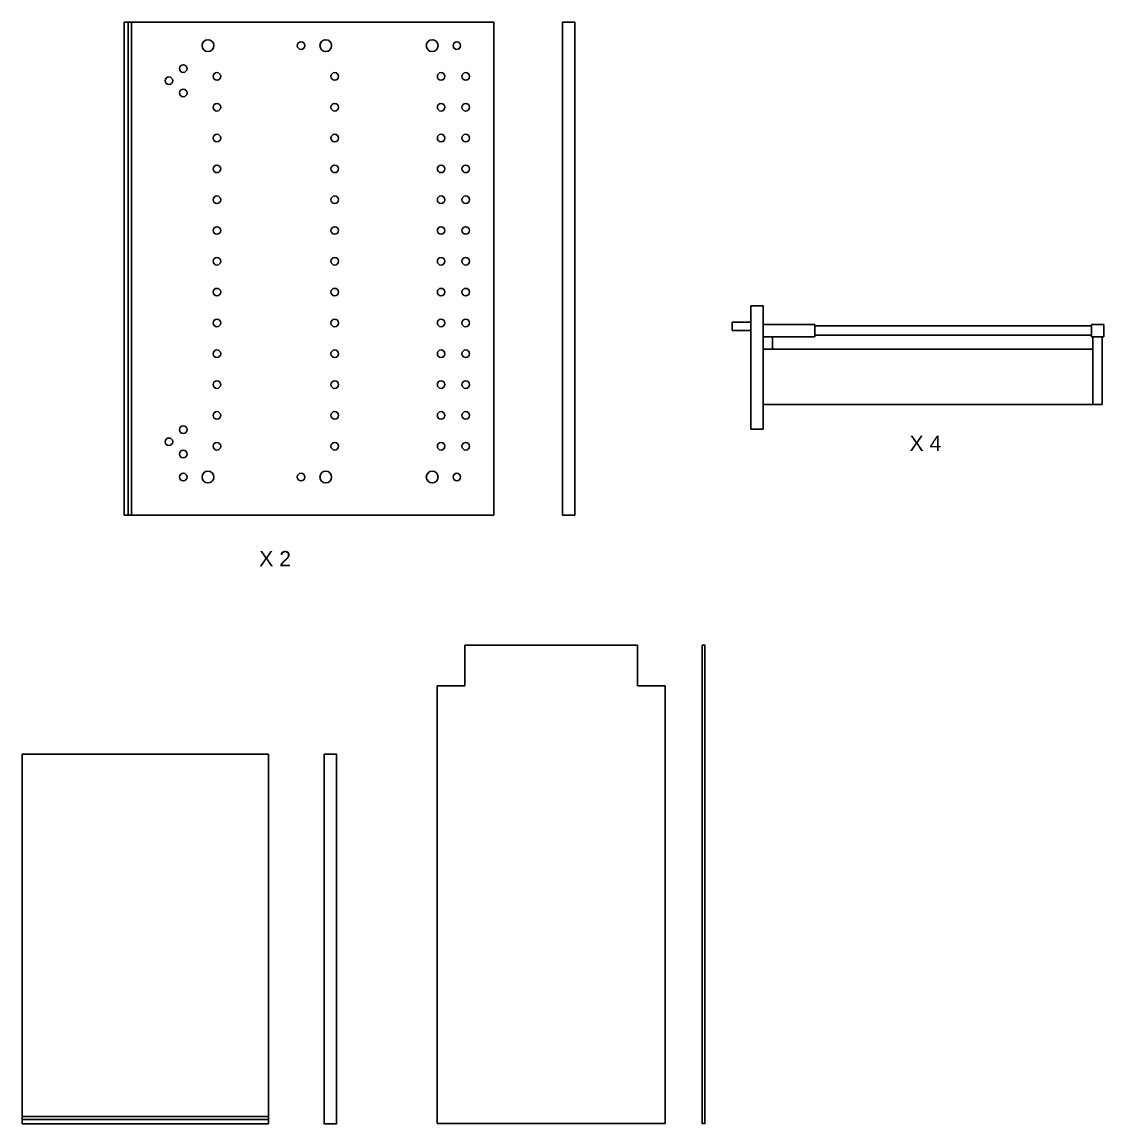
# Model space of a CAD drawing. Header units: millimetres. Extents: x 2745 to 3330, y 899 to 1109.
# Drawn here: x 3154.9 to 3330.5, y 899.4 to 1078.1 of the extents above; entities that cross this region are included whole.
import ezdxf

# ---------------------------------------------------------------- set-up
doc = ezdxf.new("R2010")
doc.units = ezdxf.units.MM
doc.layers.add('prospetti', color=2, linetype='Continuous')
doc.layers.add('quote', color=3, linetype='Continuous')
doc.styles.add('underline', font='arial.ttf')

msp = doc.modelspace()

# ---------------------------------------------------------------- linework, layer by layer
at = {"layer": 'prospetti'}
for p, q in [((3231.44, 1078.13), (3171.44, 1078.13)), ((3171.44, 1078.13), (3171.44, 998.13)), ((3171.44, 1078.13), (3172.14, 1078.13)), ((3172.14, 1078.13), (3172.14, 998.13)), ((3172.64, 998.13), (3172.64, 1078.13)), ((3231.44, 998.13), (3231.44, 1078.13)), ((3231.44, 1078.13), (3231.44, 1076.13)), ((3242.57, 1078.13), (3243.07, 1078.13)), ((3231.44, 1061.13), (3231.44, 1061.83)), ((3273.16, 1032.07), (3273.16, 1012.07)), ((3273.16, 1032.07), (3275.16, 1032.07)), ((3273.16, 1032.07), (3275.16, 1032.07)), ((3275.16, 1012.07), (3275.16, 1032.07)), ((3273.16, 1029.44), (3270.14, 1029.44)), ((3270.14, 1029.44), (3270.14, 1028.09)), ((3270.14, 1028.09), (3273.16, 1028.09)), ((3283.55, 1029.07), (3275.16, 1029.07)), ((3283.55, 1027.07), (3283.55, 1029.07)), ((3283.55, 1028.82), (3328.46, 1028.82)), ((3328.46, 1029.07), (3330.46, 1029.07)), ((3328.46, 1027.07), (3328.46, 1029.07)), ((3330.46, 1029.07), (3330.46, 1027.07)), ((3330.46, 1029.07), (3330.46, 1027.07)), ((3275.16, 1027.07), (3283.55, 1027.07)), ((3275.16, 1012.37), (3275.16, 1026.77)), ((3276.66, 1025.07), (3276.66, 1027.07)), ((3328.46, 1027.32), (3283.55, 1027.32)), ((3330.46, 1027.07), (3328.46, 1027.07)), ((3328.66, 1027.07), (3328.66, 1016.07)), ((3330.16, 1016.07), (3330.16, 1027.07)), ((3275.16, 1025.07), (3328.66, 1025.07)), ((3275.16, 1016.07), (3330.16, 1016.07)), ((3273.16, 1012.07), (3275.16, 1012.07)), ((3171.44, 998.13), (3231.44, 998.13)), ((3172.14, 998.13), (3172.64, 998.13)), ((3226.77, 970.42), (3226.77, 977.06)), ((3226.77, 977.06), (3254.77, 977.06)), ((3254.77, 970.42), (3254.77, 977.06)), ((3222.27, 899.42), (3222.27, 970.42)), ((3222.27, 970.42), (3226.77, 970.42)), ((3259.27, 970.42), (3254.77, 970.42)), ((3259.27, 970.42), (3259.27, 899.42)), ((3154.89, 959.36), (3154.89, 899.36)), ((3154.89, 959.36), (3194.89, 959.36)), ((3194.89, 899.36), (3194.89, 959.36)), ((3194.89, 900.56), (3154.89, 900.56)), ((3154.89, 900.06), (3194.89, 900.06)), ((3154.89, 899.36), (3194.89, 899.36)), ((3194.89, 900.06), (3194.89, 900.56)), ((3259.27, 899.42), (3222.27, 899.42))]:
    msp.add_line(p, q, dxfattribs=at)
for points in [[(3242.57, 1078.13), (3244.57, 1078.13), (3244.57, 998.13), (3242.57, 998.13)], [(3265.25, 977.06), (3265.7, 977.06), (3265.7, 899.42), (3265.25, 899.42)], [(3203.92, 959.36), (3205.92, 959.36), (3205.92, 899.36), (3203.92, 899.36)]]:
    msp.add_lwpolyline(points, close=True, dxfattribs=at)
for centre, radius in [((3185.06, 1074.31), 0.955), ((3200.18, 1074.31), 0.614), ((3204.18, 1074.31), 0.955), ((3221.45, 1074.31), 0.955), ((3225.45, 1074.31), 0.614), ((3181.06, 1070.58), 0.614), ((3178.73, 1068.6), 0.614), ((3186.52, 1069.31), 0.614), ((3205.63, 1069.31), 0.614), ((3222.9, 1069.31), 0.614), ((3226.9, 1069.31), 0.614), ((3181.06, 1066.62), 0.614), ((3186.52, 1064.31), 0.614), ((3205.63, 1064.31), 0.614), ((3222.9, 1064.31), 0.614), ((3226.9, 1064.31), 0.614), ((3186.52, 1059.31), 0.614), ((3205.63, 1059.31), 0.614), ((3222.9, 1059.31), 0.614), ((3226.9, 1059.31), 0.614), ((3186.52, 1054.31), 0.614), ((3205.63, 1054.31), 0.614), ((3222.9, 1054.31), 0.614), ((3226.9, 1054.31), 0.614), ((3186.52, 1049.31), 0.614), ((3205.63, 1049.31), 0.614), ((3222.9, 1049.31), 0.614), ((3226.9, 1049.31), 0.614), ((3186.52, 1044.31), 0.614), ((3205.63, 1044.31), 0.614), ((3222.9, 1044.31), 0.614), ((3226.9, 1044.31), 0.614), ((3186.52, 1039.31), 0.614), ((3205.63, 1039.31), 0.614), ((3222.9, 1039.31), 0.614), ((3226.9, 1039.31), 0.614), ((3186.52, 1034.31), 0.614), ((3205.63, 1034.31), 0.614), ((3222.9, 1034.31), 0.614), ((3226.9, 1034.31), 0.614), ((3186.52, 1029.31), 0.614), ((3186.52, 1029.31), 0.614), ((3205.63, 1029.31), 0.614), ((3205.63, 1029.31), 0.614), ((3222.9, 1029.31), 0.614), ((3222.9, 1029.31), 0.614), ((3226.9, 1029.31), 0.614), ((3226.9, 1029.31), 0.614), ((3186.52, 1024.31), 0.614), ((3205.63, 1024.31), 0.614), ((3222.9, 1024.31), 0.614), ((3226.9, 1024.31), 0.614), ((3186.52, 1019.31), 0.614), ((3205.63, 1019.31), 0.614), ((3222.9, 1019.31), 0.614), ((3226.9, 1019.31), 0.614), ((3186.52, 1014.31), 0.614), ((3205.63, 1014.31), 0.614), ((3222.9, 1014.31), 0.614), ((3226.9, 1014.31), 0.614), ((3181.06, 1012), 0.614), ((3178.73, 1010.03), 0.614), ((3181.06, 1008.05), 0.614), ((3186.52, 1009.31), 0.614), ((3205.63, 1009.31), 0.614), ((3222.9, 1009.31), 0.614), ((3226.9, 1009.31), 0.614), ((3181.06, 1004.31), 0.614), ((3185.06, 1004.31), 0.955), ((3200.18, 1004.31), 0.614), ((3204.18, 1004.31), 0.955), ((3221.45, 1004.31), 0.955), ((3225.45, 1004.31), 0.614)]:
    msp.add_circle(centre, radius, dxfattribs=at)

# ---------------------------------------------------------------- texts
at = {"layer": 'quote', "style": 'underline'}
for s, p in [('X 4', (3298.91, 1008.56)), ('X 2', (3193.38, 989.85))]:
    msp.add_text(s, height=2.463, dxfattribs=at).set_placement(p)

doc.saveas('drawing.dxf')
